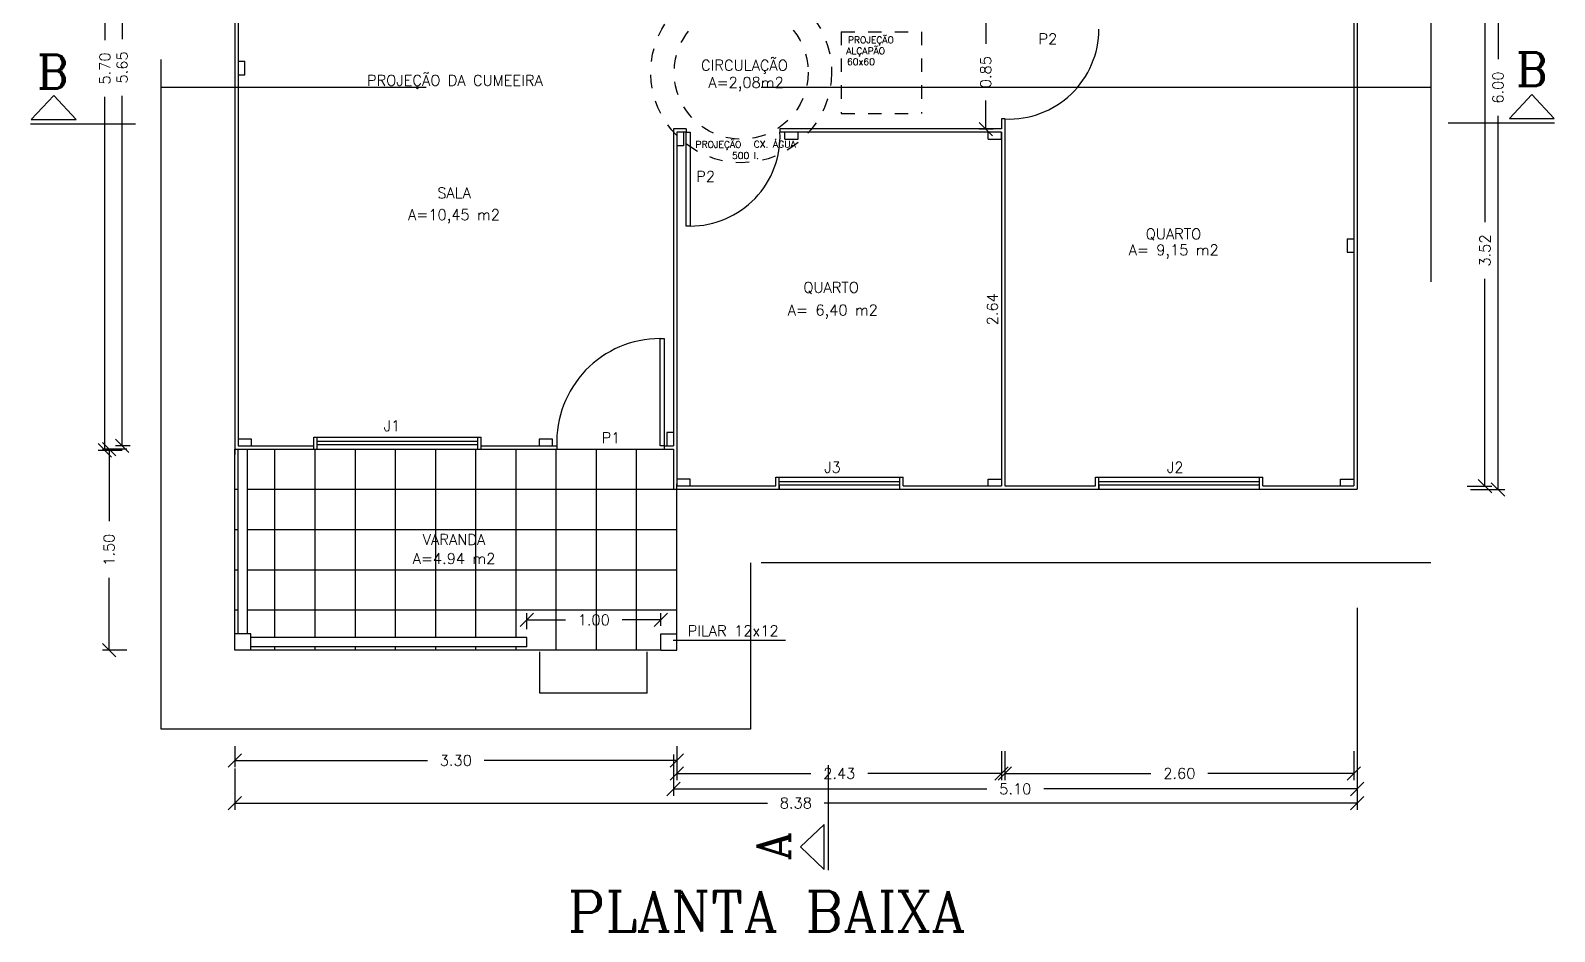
# Model space of a CAD drawing. Extents: x -7 to 226, y -20 to 32.
# Drawn here: x 110.28 to 121.65, y 10.07 to 16.8 of the extents above; entities that cross this region are included whole.
import ezdxf
from ezdxf.enums import TextEntityAlignment as Align

# ---------------------------------------------------------------- set-up
doc = ezdxf.new("R2010")
doc.units = 0
doc.header["$LTSCALE"] = 20
doc.linetypes.add('DASHED2', pattern=[0.375, 0.25, -0.125])
doc.layers.get('0').update_dxf_attribs({"linetype": 'CONTINUOUS'})
doc.layers.get('DEFPOINTS').update_dxf_attribs({"linetype": 'CONTINUOUS'})
for name, color, linetype in [('CONCRETO', 5, 'CONTINUOUS'), ('CORTES', 6, 'CONTINUOUS'), ('COTAS', 244, 'CONTINUOUS'), ('JANELA', 5, 'CONTINUOUS'), ('MADEIRAME', 244, 'CONTINUOUS'), ('PAREDE', 250, 'CONTINUOUS'), ('PISO', 30, 'CONTINUOUS'), ('PORTA', 1, 'CONTINUOUS'), ('TELHADO', 1, 'CONTINUOUS'), ('TEXTO', 244, 'CONTINUOUS'), ('VISTAL', 30, 'CONTINUOUS'), ('VISTAP', 244, 'CONTINUOUS')]:
    doc.layers.add(name, color=color, linetype=linetype)
doc.styles.add('ROMANC', font='romanc.shx', dxfattribs={"height": 0.08})
doc.dimstyles.new('ROMANC', dxfattribs={"dimtxt": 0.1, "dimasz": 0.18, "dimexe": 0.05, "dimexo": 0.0625, "dimgap": 0.09, "dimtad": 0, "dimzin": 0, "dimtxsty": 'ROMANC', "dimblk1": 'NONE', "dimblk2": 'NONE', "dimsah": 1, "dimcen": 0.09, "dimclrd": 244, "dimclre": 244, "dimclrt": 244, "dimazin": 3, "dimtfac": 1, "dimtdec": 4, "dimtofl": 0, "dimtmove": 0, "dimatfit": 3, "dimtolj": 1, "dimtzin": 0})

# ---------------------------------------------------------------- blocks, each defined once
blk = doc.blocks.new('_OBLIQUE')
at = {"color": 0, "linetype": 'BYBLOCK'}
blk.add_line((-0.5, -0.5), (0.5, 0.5), dxfattribs=at)
blk = doc.blocks.new('*D24')
at = {"color": 244, "linetype": 'BYBLOCK'}
for p, q in [((155.184, -0.451), (155.367, -0.451)), ((155.317, -0.451), (155.317, -1.996)), ((155.317, -3.966), (155.317, -2.42)), ((155.184, -3.966), (155.367, -3.966))]:
    blk.add_line(p, q, dxfattribs=at)
at = {"layer": 'DEFPOINTS', "color": 0, "linetype": 'BYBLOCK'}
for p in [(155.122, -0.451), (155.122, -3.966), (155.317, -3.966)]:
    blk.add_point(p, dxfattribs=at)
at = {"color": 244, "linetype": 'BYBLOCK', "xscale": 0.1, "yscale": 0.1, "zscale": 0.1}
for p, rotation in [((155.317, -0.451), 90), ((155.317, -3.966), 270)]:
    blk.add_blockref('_OBLIQUE', p, dxfattribs=dict(at, rotation=rotation))
at = {"color": 244, "linetype": 'BYBLOCK', "insert": (155.317, -2.208), "char_height": 0.08, "attachment_point": 5, "rotation": 90, "style": 'ROMANC'}
blk.add_mtext('\\A1;3.52', dxfattribs=at)
blk = doc.blocks.new('*D25')
at = {"color": 244, "linetype": 'BYBLOCK'}
for p, q in [((155.209, 2.009), (155.464, 2.009)), ((155.414, 2.009), (155.414, -0.779)), ((155.414, -3.991), (155.414, -1.202)), ((155.209, -3.991), (155.464, -3.991))]:
    blk.add_line(p, q, dxfattribs=at)
at = {"layer": 'DEFPOINTS', "color": 0, "linetype": 'BYBLOCK'}
for p in [(155.147, 2.009), (155.147, -3.991), (155.414, -3.991)]:
    blk.add_point(p, dxfattribs=at)
at = {"color": 244, "linetype": 'BYBLOCK', "xscale": 0.1, "yscale": 0.1, "zscale": 0.1}
for p, rotation in [((155.414, 2.009), 90), ((155.414, -3.991), 270)]:
    blk.add_blockref('_OBLIQUE', p, dxfattribs=dict(at, rotation=rotation))
at = {"color": 244, "linetype": 'BYBLOCK', "insert": (155.414, -0.991), "char_height": 0.08, "attachment_point": 5, "rotation": 90, "style": 'ROMANC'}
blk.add_mtext('\\A1;6.00', dxfattribs=at)
blk = doc.blocks.new('*D26')
at = {"color": 244, "linetype": 'BYBLOCK'}
for p, q in [((150.068, -4.028), (150.068, -4.245)), ((152.493, -4.028), (152.493, -4.245)), ((150.068, -4.195), (151.069, -4.195)), ((152.493, -4.195), (151.493, -4.195))]:
    blk.add_line(p, q, dxfattribs=at)
at = {"layer": 'DEFPOINTS', "color": 0, "linetype": 'BYBLOCK'}
for p in [(150.068, -3.966), (152.493, -3.966), (152.493, -4.195)]:
    blk.add_point(p, dxfattribs=at)
at = {"color": 244, "linetype": 'BYBLOCK', "xscale": 0.1, "yscale": 0.1, "zscale": 0.1, "rotation": 180}
blk.add_blockref('_OBLIQUE', (150.068, -4.195), dxfattribs=at)
at = {"color": 244, "linetype": 'BYBLOCK', "xscale": 0.1, "yscale": 0.1, "zscale": 0.1}
blk.add_blockref('_OBLIQUE', (152.493, -4.195), dxfattribs=at)
at = {"color": 244, "linetype": 'BYBLOCK', "insert": (151.281, -4.195), "char_height": 0.08, "attachment_point": 5, "style": 'ROMANC'}
blk.add_mtext('\\A1;2.43', dxfattribs=at)
blk = doc.blocks.new('*D27')
at = {"color": 244, "linetype": 'BYBLOCK'}
for p, q in [((152.518, -4.028), (152.518, -4.245)), ((155.122, -4.028), (155.122, -4.245)), ((152.518, -4.195), (153.608, -4.195)), ((155.122, -4.195), (154.032, -4.195))]:
    blk.add_line(p, q, dxfattribs=at)
at = {"layer": 'DEFPOINTS', "color": 0, "linetype": 'BYBLOCK'}
for p in [(152.518, -3.966), (155.122, -3.966), (155.122, -4.195)]:
    blk.add_point(p, dxfattribs=at)
at = {"color": 244, "linetype": 'BYBLOCK', "xscale": 0.1, "yscale": 0.1, "zscale": 0.1, "rotation": 180}
blk.add_blockref('_OBLIQUE', (152.518, -4.195), dxfattribs=at)
at = {"color": 244, "linetype": 'BYBLOCK', "xscale": 0.1, "yscale": 0.1, "zscale": 0.1}
blk.add_blockref('_OBLIQUE', (155.122, -4.195), dxfattribs=at)
at = {"color": 244, "linetype": 'BYBLOCK', "insert": (153.82, -4.195), "char_height": 0.08, "attachment_point": 5, "style": 'ROMANC'}
blk.add_mtext('\\A1;2.60', dxfattribs=at)
blk = doc.blocks.new('*D28')
at = {"color": 244, "linetype": 'BYBLOCK'}
for p, q in [((150.043, -4.053), (150.043, -4.361)), ((155.147, -4.053), (155.147, -4.361)), ((150.043, -4.311), (152.383, -4.311)), ((155.147, -4.311), (152.807, -4.311))]:
    blk.add_line(p, q, dxfattribs=at)
at = {"layer": 'DEFPOINTS', "color": 0, "linetype": 'BYBLOCK'}
for p in [(150.043, -3.991), (155.147, -3.991), (155.147, -4.311)]:
    blk.add_point(p, dxfattribs=at)
at = {"color": 244, "linetype": 'BYBLOCK', "xscale": 0.1, "yscale": 0.1, "zscale": 0.1, "rotation": 180}
blk.add_blockref('_OBLIQUE', (150.043, -4.311), dxfattribs=at)
at = {"color": 244, "linetype": 'BYBLOCK', "xscale": 0.1, "yscale": 0.1, "zscale": 0.1}
blk.add_blockref('_OBLIQUE', (155.147, -4.311), dxfattribs=at)
at = {"color": 244, "linetype": 'BYBLOCK', "insert": (152.595, -4.311), "char_height": 0.08, "attachment_point": 5, "style": 'ROMANC'}
blk.add_mtext('\\A1;5.10', dxfattribs=at)
blk = doc.blocks.new('*D29')
at = {"color": 244, "linetype": 'BYBLOCK'}
for p, q in [((146.768, -5.253), (146.768, -5.409)), ((150.068, -5.253), (150.068, -5.409)), ((146.768, -5.359), (148.206, -5.359)), ((150.068, -5.359), (148.63, -5.359))]:
    blk.add_line(p, q, dxfattribs=at)
at = {"layer": 'DEFPOINTS', "color": 0, "linetype": 'BYBLOCK'}
for p in [(146.768, -5.191), (150.068, -5.191), (146.768, -5.359)]:
    blk.add_point(p, dxfattribs=at)
at = {"color": 244, "linetype": 'BYBLOCK', "xscale": 0.1, "yscale": 0.1, "zscale": 0.1, "rotation": 180}
blk.add_blockref('_OBLIQUE', (146.768, -5.359), dxfattribs=at)
at = {"color": 244, "linetype": 'BYBLOCK', "xscale": 0.1, "yscale": 0.1, "zscale": 0.1}
blk.add_blockref('_OBLIQUE', (150.068, -5.359), dxfattribs=at)
at = {"color": 244, "linetype": 'BYBLOCK', "insert": (148.418, -5.359), "char_height": 0.08, "attachment_point": 5, "style": 'ROMANC'}
blk.add_mtext('\\A1;3.30', dxfattribs=at)
blk = doc.blocks.new('*D30')
at = {"color": 244, "linetype": 'BYBLOCK'}
for p, q in [((155.147, -4.053), (155.147, -5.561)), ((146.768, -5.253), (146.768, -5.561)), ((146.768, -5.511), (150.745, -5.511)), ((155.147, -5.511), (151.169, -5.511))]:
    blk.add_line(p, q, dxfattribs=at)
at = {"layer": 'DEFPOINTS', "color": 0, "linetype": 'BYBLOCK'}
for p in [(155.147, -3.991), (146.768, -5.191), (155.147, -5.511)]:
    blk.add_point(p, dxfattribs=at)
at = {"color": 244, "linetype": 'BYBLOCK', "xscale": 0.1, "yscale": 0.1, "zscale": 0.1, "rotation": 180}
blk.add_blockref('_OBLIQUE', (146.768, -5.511), dxfattribs=at)
at = {"color": 244, "linetype": 'BYBLOCK', "xscale": 0.1, "yscale": 0.1, "zscale": 0.1}
blk.add_blockref('_OBLIQUE', (155.147, -5.511), dxfattribs=at)
at = {"color": 244, "linetype": 'BYBLOCK', "insert": (150.957, -5.511), "char_height": 0.08, "attachment_point": 5, "style": 'ROMANC'}
blk.add_mtext('\\A1;8.38', dxfattribs=at)
blk = doc.blocks.new('*D31')
at = {"color": 244, "linetype": 'BYBLOCK'}
for p, q in [((146.706, 2.009), (146.528, 2.009)), ((146.578, 2.009), (146.578, -0.629)), ((146.578, -3.691), (146.578, -1.052)), ((146.706, -3.691), (146.528, -3.691))]:
    blk.add_line(p, q, dxfattribs=at)
at = {"layer": 'DEFPOINTS', "color": 0, "linetype": 'BYBLOCK'}
for p in [(146.768, 2.009), (146.578, -3.691), (146.768, -3.691)]:
    blk.add_point(p, dxfattribs=at)
at = {"color": 244, "linetype": 'BYBLOCK', "xscale": 0.1, "yscale": 0.1, "zscale": 0.1}
for p, rotation in [((146.578, 2.009), 90), ((146.578, -3.691), 270)]:
    blk.add_blockref('_OBLIQUE', p, dxfattribs=dict(at, rotation=rotation))
at = {"color": 244, "linetype": 'BYBLOCK', "insert": (146.578, -0.841), "char_height": 0.08, "attachment_point": 5, "rotation": 90, "style": 'ROMANC'}
blk.add_mtext('\\A1;5.70', dxfattribs=at)
blk = doc.blocks.new('*D32')
at = {"color": 244, "linetype": 'BYBLOCK'}
for p, q in [((146.706, -3.691), (146.525, -3.691)), ((146.575, -3.691), (146.575, -4.229)), ((146.575, -5.191), (146.575, -4.652)), ((146.706, -5.191), (146.525, -5.191))]:
    blk.add_line(p, q, dxfattribs=at)
at = {"layer": 'DEFPOINTS', "color": 0, "linetype": 'BYBLOCK'}
for p in [(146.768, -3.691), (146.575, -5.191), (146.768, -5.191)]:
    blk.add_point(p, dxfattribs=at)
at = {"color": 244, "linetype": 'BYBLOCK', "xscale": 0.1, "yscale": 0.1, "zscale": 0.1}
for p, rotation in [((146.575, -3.691), 90), ((146.575, -5.191), 270)]:
    blk.add_blockref('_OBLIQUE', p, dxfattribs=dict(at, rotation=rotation))
at = {"color": 244, "linetype": 'BYBLOCK', "insert": (146.575, -4.441), "char_height": 0.08, "attachment_point": 5, "rotation": 90, "style": 'ROMANC'}
blk.add_mtext('\\A1;1.50', dxfattribs=at)
blk = doc.blocks.new('*D33')
at = {"color": 244, "linetype": 'BYBLOCK'}
for p, q in [((146.731, 1.984), (146.622, 1.984)), ((146.672, 1.984), (146.672, -0.629)), ((146.672, -3.666), (146.672, -1.052)), ((146.731, -3.666), (146.622, -3.666))]:
    blk.add_line(p, q, dxfattribs=at)
at = {"layer": 'DEFPOINTS', "color": 0, "linetype": 'BYBLOCK'}
for p in [(146.793, 1.984), (146.672, -3.666), (146.793, -3.666)]:
    blk.add_point(p, dxfattribs=at)
at = {"color": 244, "linetype": 'BYBLOCK', "xscale": 0.1, "yscale": 0.1, "zscale": 0.1}
for p, rotation in [((146.672, 1.984), 90), ((146.672, -3.666), 270)]:
    blk.add_blockref('_OBLIQUE', p, dxfattribs=dict(at, rotation=rotation))
at = {"color": 244, "linetype": 'BYBLOCK', "insert": (146.672, -0.841), "char_height": 0.08, "attachment_point": 5, "rotation": 90, "style": 'ROMANC'}
blk.add_mtext('\\A1;5.65', dxfattribs=at)
blk = doc.blocks.new('*D35')
at = {"color": 244, "linetype": 'BYBLOCK'}
for p, q in [((152.431, -0.451), (152.325, -0.451)), ((152.375, -0.451), (152.375, -0.664)), ((152.375, -1.301), (152.375, -1.087)), ((152.431, -1.301), (152.325, -1.301))]:
    blk.add_line(p, q, dxfattribs=at)
at = {"layer": 'DEFPOINTS', "color": 0, "linetype": 'BYBLOCK'}
for p in [(152.493, -0.451), (152.375, -1.301), (152.493, -1.301)]:
    blk.add_point(p, dxfattribs=at)
at = {"color": 244, "linetype": 'BYBLOCK', "xscale": 0.1, "yscale": 0.1, "zscale": 0.1}
for p, rotation in [((152.375, -0.451), 90), ((152.375, -1.301), 270)]:
    blk.add_blockref('_OBLIQUE', p, dxfattribs=dict(at, rotation=rotation))
at = {"color": 244, "linetype": 'BYBLOCK', "insert": (152.375, -0.876), "char_height": 0.08, "attachment_point": 5, "rotation": 90, "style": 'ROMANC'}
blk.add_mtext('\\A1;0.85', dxfattribs=at)
blk = doc.blocks.new('*D36')
at = {"layer": 'DEFPOINTS', "color": 0, "linetype": 'BYBLOCK'}
for p in [(152.493, -1.326), (152.424, -3.966), (152.493, -3.966)]:
    blk.add_point(p, dxfattribs=at)
at = {"color": 244, "linetype": 'BYBLOCK', "insert": (152.424, -2.646), "char_height": 0.08, "attachment_point": 5, "rotation": 90, "style": 'ROMANC'}
blk.add_mtext('\\A1;2.64', dxfattribs=at)
blk = doc.blocks.new('*D81')
at = {"color": 244, "linetype": 'BYBLOCK'}
for p, q in [((148.948, -5.033), (148.948, -4.915)), ((148.948, -4.965), (149.236, -4.965)), ((149.948, -4.965), (149.66, -4.965)), ((149.948, -5.008), (149.948, -4.915))]:
    blk.add_line(p, q, dxfattribs=at)
at = {"layer": 'DEFPOINTS', "color": 0, "linetype": 'BYBLOCK'}
for p in [(149.948, -4.965), (148.948, -5.096), (149.948, -5.071)]:
    blk.add_point(p, dxfattribs=at)
at = {"color": 244, "linetype": 'BYBLOCK', "xscale": 0.1, "yscale": 0.1, "zscale": 0.1, "rotation": 180}
blk.add_blockref('_OBLIQUE', (148.948, -4.965), dxfattribs=at)
at = {"color": 244, "linetype": 'BYBLOCK', "xscale": 0.1, "yscale": 0.1, "zscale": 0.1}
blk.add_blockref('_OBLIQUE', (149.948, -4.965), dxfattribs=at)
at = {"color": 244, "linetype": 'BYBLOCK', "insert": (149.448, -4.965), "char_height": 0.08, "attachment_point": 5, "style": 'ROMANC'}
blk.add_mtext('\\A1;1.00', dxfattribs=at)

msp = doc.modelspace()

# ---------------------------------------------------------------- linework, layer by layer
at = {"layer": 'CONCRETO', "color": 250, "linetype": 'CONTINUOUS'}
for p, q in [((115.908, 15.985), (115.908, 16.035)), ((116.008, 15.985), (116.008, 16.035)), ((117.426, 15.985), (117.426, 16.035)), ((114.074, 13.745), (114.074, 13.695))]:
    msp.add_line(p, q, dxfattribs=at)
at = {"layer": 'CORTES', "linetype": 'CONTINUOUS'}
for p, q in [((110.282, 16.131), (110.449, 16.309)), ((110.616, 16.131), (110.449, 16.309)), ((121.318, 16.139), (121.485, 16.317)), ((121.652, 16.139), (121.485, 16.317)), ((110.276, 16.098), (111.059, 16.098)), ((110.282, 16.131), (110.616, 16.131)), ((120.861, 16.106), (121.654, 16.106)), ((121.318, 16.139), (121.652, 16.139)), ((116.234, 10.527), (116.234, 11.31)), ((116.201, 10.868), (116.024, 10.7)), ((116.201, 10.533), (116.201, 10.868)), ((116.201, 10.533), (116.024, 10.7))]:
    msp.add_line(p, q, dxfattribs=at)
at = {"layer": 'JANELA', "color": 1}
for p, q in [((113.616, 13.727), (112.416, 13.727)), ((113.616, 13.702), (112.416, 13.702)), ((116.765, 13.427), (115.865, 13.427)), ((119.451, 13.427), (118.253, 13.427)), ((116.765, 13.402), (115.865, 13.402)), ((119.451, 13.402), (118.253, 13.402))]:
    msp.add_line(p, q, dxfattribs=at)
at = {"layer": 'PAREDE'}
for p, q in [((111.801, 17.828), (111.801, 13.629)), ((111.826, 17.803), (111.826, 16.07)), ((120.18, 17.544), (120.18, 13.37)), ((120.155, 16.91), (120.155, 13.395)), ((111.826, 16.07), (111.826, 13.695)), ((115.076, 16.06), (115.076, 13.695)), ((115.171, 16.06), (115.171, 16.035)), ((117.526, 16.135), (117.526, 16.06)), ((117.551, 16.135), (117.551, 13.395)), ((115.101, 16.035), (115.101, 13.395)), ((117.526, 16.035), (117.526, 13.395)), ((120.105, 15.24), (120.105, 15.14)), ((111.801, 13.67), (112.416, 13.67)), ((111.826, 13.695), (112.391, 13.695)), ((112.391, 13.76), (112.416, 13.76)), ((112.701, 13.67), (114.206, 13.67)), ((113.616, 13.76), (113.641, 13.76)), ((113.641, 13.695), (114.206, 13.695)), ((114.206, 13.695), (114.206, 13.67)), ((115.006, 13.695), (115.006, 13.67)), ((115.006, 13.695), (115.076, 13.695)), ((115.006, 13.67), (115.076, 13.67)), ((115.076, 13.67), (115.076, 13.37)), ((115.84, 13.46), (115.865, 13.46)), ((116.765, 13.46), (116.79, 13.46)), ((118.228, 13.46), (118.253, 13.46)), ((119.451, 13.46), (119.476, 13.46)), ((115.076, 13.37), (115.865, 13.37)), ((115.101, 13.395), (115.84, 13.395)), ((115.865, 13.395), (115.865, 13.37)), ((116.765, 13.37), (118.253, 13.37)), ((116.79, 13.395), (117.526, 13.395)), ((117.551, 13.395), (118.228, 13.395)), ((118.253, 13.395), (118.253, 13.37)), ((119.451, 13.37), (120.18, 13.37)), ((119.476, 13.395), (120.155, 13.395))]:
    msp.add_line(p, q, dxfattribs=at)
at = {"layer": 'PAREDE', "color": 250, "linetype": 'CONTINUOUS'}
for p, q in [((111.826, 16.565), (111.876, 16.565)), ((111.876, 16.465), (111.876, 16.565)), ((111.826, 16.465), (111.876, 16.465)), ((115.151, 15.935), (115.101, 15.935)), ((115.151, 16.035), (115.151, 15.935)), ((115.908, 15.985), (116.008, 15.985)), ((117.426, 15.985), (117.526, 15.985)), ((117.526, 15.985), (117.526, 16.035)), ((120.105, 15.24), (120.155, 15.24)), ((120.105, 15.14), (120.155, 15.14)), ((115.076, 13.795), (115.026, 13.795)), ((115.026, 13.795), (115.026, 13.695)), ((111.926, 13.745), (111.826, 13.745)), ((111.926, 13.695), (111.926, 13.745)), ((114.174, 13.745), (114.074, 13.745)), ((114.174, 13.695), (114.174, 13.745)), ((115.201, 13.445), (115.101, 13.445)), ((115.201, 13.395), (115.201, 13.445)), ((117.426, 13.446), (117.526, 13.446)), ((117.426, 13.396), (117.426, 13.446)), ((120.055, 13.445), (120.155, 13.445)), ((120.055, 13.395), (120.055, 13.445))]:
    msp.add_line(p, q, dxfattribs=at)
at = {"layer": 'PAREDE', "color": 250}
for p, q in [((115.171, 16.06), (115.076, 16.06)), ((117.526, 16.06), (115.871, 16.06)), ((115.871, 16.06), (115.871, 16.035)), ((117.526, 16.06), (117.456, 16.06)), ((117.551, 16.135), (117.526, 16.135)), ((115.171, 16.035), (115.101, 16.035)), ((117.526, 16.035), (115.871, 16.035)), ((117.526, 16.035), (117.456, 16.035)), ((112.391, 13.67), (112.391, 13.76)), ((112.416, 13.67), (112.416, 13.76)), ((113.616, 13.67), (113.616, 13.76)), ((113.641, 13.67), (113.641, 13.76)), ((115.84, 13.395), (115.84, 13.46)), ((115.865, 13.37), (115.865, 13.46)), ((116.765, 13.37), (116.765, 13.46)), ((116.79, 13.395), (116.79, 13.46)), ((118.228, 13.395), (118.228, 13.46)), ((118.253, 13.37), (118.253, 13.46)), ((119.451, 13.37), (119.451, 13.46)), ((119.476, 13.395), (119.476, 13.46)), ((111.921, 12.29), (111.801, 12.29)), ((111.801, 12.17), (111.801, 12.29)), ((111.921, 12.17), (111.921, 12.29)), ((114.981, 12.17), (114.981, 12.29)), ((114.981, 12.29), (115.101, 12.29)), ((115.101, 12.17), (115.101, 12.29)), ((113.981, 12.195), (113.981, 12.265)), ((111.921, 12.17), (111.801, 12.17)), ((114.981, 12.17), (115.101, 12.17))]:
    msp.add_line(p, q, dxfattribs=at)
at = {"layer": 'PISO', "color": 30}
for p, q in [((112.101, 12.265), (112.101, 13.67)), ((112.401, 12.265), (112.401, 13.67)), ((112.701, 12.265), (112.701, 13.67)), ((113.001, 12.265), (113.001, 13.67)), ((113.301, 12.265), (113.301, 13.67)), ((113.601, 12.265), (113.601, 13.67)), ((113.901, 12.265), (113.901, 13.67)), ((114.201, 12.17), (114.201, 13.67)), ((114.501, 12.17), (114.501, 13.67)), ((114.801, 12.17), (114.801, 13.67)), ((112.101, 12.17), (112.101, 12.195)), ((112.401, 12.17), (112.401, 12.195)), ((112.701, 12.17), (112.701, 12.195)), ((113.001, 12.17), (113.001, 12.195)), ((113.301, 12.17), (113.301, 12.195)), ((113.601, 12.17), (113.601, 12.195)), ((113.901, 12.17), (113.901, 12.195))]:
    msp.add_line(p, q, dxfattribs=at)
at = {"layer": 'PORTA'}
for points in [[(115.171, 16.035), (115.201, 16.035), (115.201, 15.335), (115.171, 15.335)], [(115.006, 13.695), (114.976, 13.695), (114.976, 14.495), (115.006, 14.495)]]:
    msp.add_lwpolyline(points, close=True, dxfattribs=at)
at = {"layer": 'PORTA', "color": 30}
for centre, radius, start, end in [((117.581, 16.805), 0.671, 267.4911, 0), ((115.201, 16.006), 0.671, 270, 2.5089), ((114.976, 13.724), 0.771, 90, 182.1894)]:
    msp.add_arc(centre, radius, start, end, dxfattribs=at)
at = {"layer": 'TELHADO', "color": 30, "linetype": 'DASHED2', "ltscale": 0.02}
for p, q in [((116.329, 16.786), (116.329, 16.176)), ((116.329, 16.786), (116.929, 16.786)), ((116.929, 16.786), (116.929, 16.176)), ((116.329, 16.176), (116.929, 16.176))]:
    msp.add_line(p, q, dxfattribs=at)
for radius in [0.675, 0.5]:
    msp.add_circle((115.582, 16.483), radius, dxfattribs=at)
at = {"layer": 'VISTAL', "linetype": 'DASHED2'}
for p, q in [((111.251, 11.579), (111.251, 19.92)), ((120.73, 19.92), (120.73, 12.82)), ((120.73, 16.37), (111.251, 16.37)), ((120.73, 12.82), (115.651, 12.82)), ((115.651, 12.82), (115.651, 11.579)), ((115.651, 11.579), (111.251, 11.579))]:
    msp.add_line(p, q, dxfattribs=at)
at = {"layer": 'VISTAL', "linetype": 'CONTINUOUS'}
for p, q in [((114.206, 13.67), (115.006, 13.67)), ((111.801, 13.37), (111.826, 13.37)), ((111.896, 13.37), (115.076, 13.37)), ((111.801, 13.07), (111.826, 13.07)), ((111.896, 13.07), (115.101, 13.07)), ((111.801, 12.77), (111.826, 12.77)), ((111.896, 12.77), (115.101, 12.77)), ((111.801, 12.47), (111.826, 12.47)), ((111.896, 12.47), (115.101, 12.47))]:
    msp.add_line(p, q, dxfattribs=at)
at = {"layer": 'VISTAL', "color": 30}
for p, q in [((114.079, 11.848), (114.079, 12.158)), ((114.879, 11.848), (114.879, 12.158)), ((114.879, 11.848), (114.079, 11.848))]:
    msp.add_line(p, q, dxfattribs=at)
at = {"layer": 'VISTAP', "color": 244}
for p, q in [((111.801, 12.29), (111.801, 13.67)), ((111.826, 12.29), (111.826, 13.67)), ((111.896, 12.29), (111.896, 13.67)), ((113.981, 12.265), (111.921, 12.265)), ((113.981, 12.195), (111.921, 12.195)), ((114.981, 12.17), (111.921, 12.17))]:
    msp.add_line(p, q, dxfattribs=at)
at = {"layer": 'VISTAP'}
for p, q in [((112.416, 13.76), (113.616, 13.76)), ((112.416, 13.67), (113.601, 13.67)), ((115.865, 13.46), (116.765, 13.46)), ((118.253, 13.46), (119.451, 13.46)), ((115.101, 12.29), (115.101, 13.411)), ((115.865, 13.37), (116.765, 13.37)), ((118.253, 13.37), (119.451, 13.37))]:
    msp.add_line(p, q, dxfattribs=at)
at = {"layer": 'VISTAP', "color": 250}
for p, q in [((116.765, 13.37), (116.765, 13.395)), ((119.451, 13.37), (119.451, 13.395))]:
    msp.add_line(p, q, dxfattribs=at)
at = {"layer": 'VISTAP', "color": 30, "linetype": 'CONTINUOUS'}
msp.add_line((115.073, 12.244), (115.913, 12.244), dxfattribs=at)

# ---------------------------------------------------------------- texts
at = {"layer": 'CORTES', "linetype": 'CONTINUOUS', "style": 'ROMANC'}
for p in [(110.443, 16.488), (121.485, 16.506)]:
    msp.add_text('B', height=0.25, dxfattribs=at).set_placement(p, align=Align.MIDDLE)
msp.add_text('A', height=0.25, rotation=90, dxfattribs=at).set_placement((115.821, 10.705), align=Align.MIDDLE)
at = {"layer": 'TEXTO', "color": 30, "linetype": 'CONTINUOUS', "style": 'ROMANC'}
for s, p in [('PROJEÇÃO', (116.55, 16.724)), ('ALÇAPÃO', (116.511, 16.642)), ('60x60 ', (116.493, 16.562)), ('PROJEÇÃO', (115.412, 15.944)), ('CX. ÁGUA', (115.832, 15.954)), ('500 l.', (115.614, 15.861))]:
    msp.add_text(s, height=0.05, dxfattribs=at).set_placement(p, align=Align.MIDDLE)
at = {"layer": 'TEXTO', "style": 'ROMANC'}
for s, p in [('P2', (117.871, 16.732)), ('P2', (115.316, 15.706)), ('J1', (112.974, 13.844)), ('P1', (114.61, 13.755)), ('J3', (116.263, 13.534)), ('J2', (118.822, 13.534))]:
    msp.add_text(s, height=0.08, dxfattribs=at).set_placement(p, align=Align.MIDDLE)
at = {"layer": 'TEXTO', "linetype": 'CONTINUOUS', "style": 'ROMANC'}
for s, height, p in [('CIRCULAÇÃO', 0.08, (115.606, 16.535)), ('PROJEÇÃO DA CUMEEIRA', 0.08, (113.444, 16.422)), ('A=2,08m2', 0.08, (115.618, 16.395)), ('SALA', 0.08, (113.438, 15.583)), ('A=10,45 m2', 0.08, (113.438, 15.408)), ('QUARTO', 0.08, (118.809, 15.273)), ('A= 9,15 m2', 0.08, (118.811, 15.145)), ('QUARTO', 0.08, (116.253, 14.873)), ('A= 6,40 m2', 0.08, (116.266, 14.696)), ('VARANDA', 0.08, (113.438, 12.995)), ('A=4.94 m2', 0.08, (113.438, 12.853)), ('PILAR 12x12', 0.08, (115.522, 12.314)), ('PLANTA BAIXA', 0.3, (115.771, 10.219))]:
    msp.add_text(s, height=height, dxfattribs=at).set_placement(p, align=Align.MIDDLE)

# ---------------------------------------------------------------- dimensions: what is measured, and where the dimension line sits
at = {"layer": 'COTAS', "color": 10, "linetype": 'CONTINUOUS'}
for base, p1, p2, override, picture, middle, set_off in [((110.832, 13.661), (111.021, 19.361), (111.021, 13.661), {"dimasz": 0.1, "dimblk1": 'OBLIQUE', "dimblk2": 'OBLIQUE'}, '*D31', (110.832, 16.511), (-35.747, 17.352)), ((110.961, 13.695), (111.082, 19.345), (111.082, 13.695), {"dimasz": 0.1, "dimblk1": 'OBLIQUE', "dimblk2": 'OBLIQUE'}, '*D33', (110.961, 16.52), (-35.712, 17.36)), ((121.231, 13.37), (120.964, 19.37), (120.964, 13.37), {"dimasz": 0.1, "dimblk1": 'OBLIQUE', "dimblk2": 'OBLIQUE'}, '*D25', (121.231, 16.37), (-34.182, 17.36)), ((117.408, 16.06), (117.526, 16.91), (117.526, 16.06), {"dimasz": 0.1, "dimblk1": 'OBLIQUE', "dimblk2": 'OBLIQUE'}, '*D35', (117.408, 16.485), (-34.967, 17.36)), ((121.135070184, 13.394890439), (120.939240301, 16.909890439), (120.939240301, 13.394890439), {"dimasz": 0.1, "dimblk1": 'OBLIQUE', "dimblk2": 'OBLIQUE'}, '*D24', (121.135070184, 15.152390439), (-34.182364471, 17.360461542)), ((117.457, 13.395), (117.526, 16.035), (117.526, 13.395), {"dimasz": 0.1, "dimblk1": 'OBLIQUE', "dimblk2": 'OBLIQUE', "dimse1": 1, "dimse2": 1, "dimsd1": 1, "dimsd2": 1}, '*D36', (117.457, 14.715), (-34.967, 17.36)), ((110.864, 12.17), (111.057, 13.67), (111.057, 12.17), {"dimasz": 0.1, "dimblk1": 'OBLIQUE', "dimblk2": 'OBLIQUE'}, '*D32', (110.864, 12.92), (-35.712, 17.36))]:
    dim = msp.add_linear_dim(base=base, p1=p1, p2=p2, angle=90, dimstyle='ROMANC', override=override, dxfattribs=at)
    dim.commit()
    dim.dimension.update_dxf_attribs({"geometry": picture, "text_midpoint": middle, "insert": set_off})
for base, p1, p2, picture, middle, set_off in [((120.18, 11.028), (111.801, 11.348), (120.18, 12.548), '*D30', (115.99, 11.028), (-34.967, 16.539)), ((111.801, 11.346), (115.101, 11.514), (111.801, 11.514), '*D29', (113.451, 11.346), (-34.967, 16.705)), ((120.18, 11.132), (115.076, 11.453), (120.18, 11.453), '*D28', (117.628, 11.132), (-34.967, 15.444)), ((117.5262, 11.2484), (115.1011, 11.478), (117.5262, 11.478), '*D26', (116.3137, 11.2484), (-34.967, 15.4436)), ((120.155, 11.248), (117.551, 11.478), (120.155, 11.478), '*D27', (118.853, 11.248), (-34.967, 15.444))]:
    dim = msp.add_linear_dim(base=base, p1=p1, p2=p2, dimstyle='ROMANC', override={"dimasz": 0.1, "dimblk1": 'OBLIQUE', "dimblk2": 'OBLIQUE'}, dxfattribs=at)
    dim.commit()
    dim.dimension.update_dxf_attribs({"geometry": picture, "text_midpoint": middle, "insert": set_off})
at = {"layer": 'MADEIRAME', "color": 244, "linetype": 'CONTINUOUS'}
dim = msp.add_linear_dim(base=(114.981, 12.396), p1=(113.981, 12.265), p2=(114.981, 12.29), dimstyle='ROMANC', override={"dimasz": 0.1, "dimblk1": 'OBLIQUE', "dimblk2": 'OBLIQUE'}, dxfattribs=at)
dim.commit()
dim.dimension.update_dxf_attribs({"geometry": '*D81', "text_midpoint": (114.481, 12.396), "insert": (-34.967, 17.36)})

doc.saveas('drawing.dxf')
